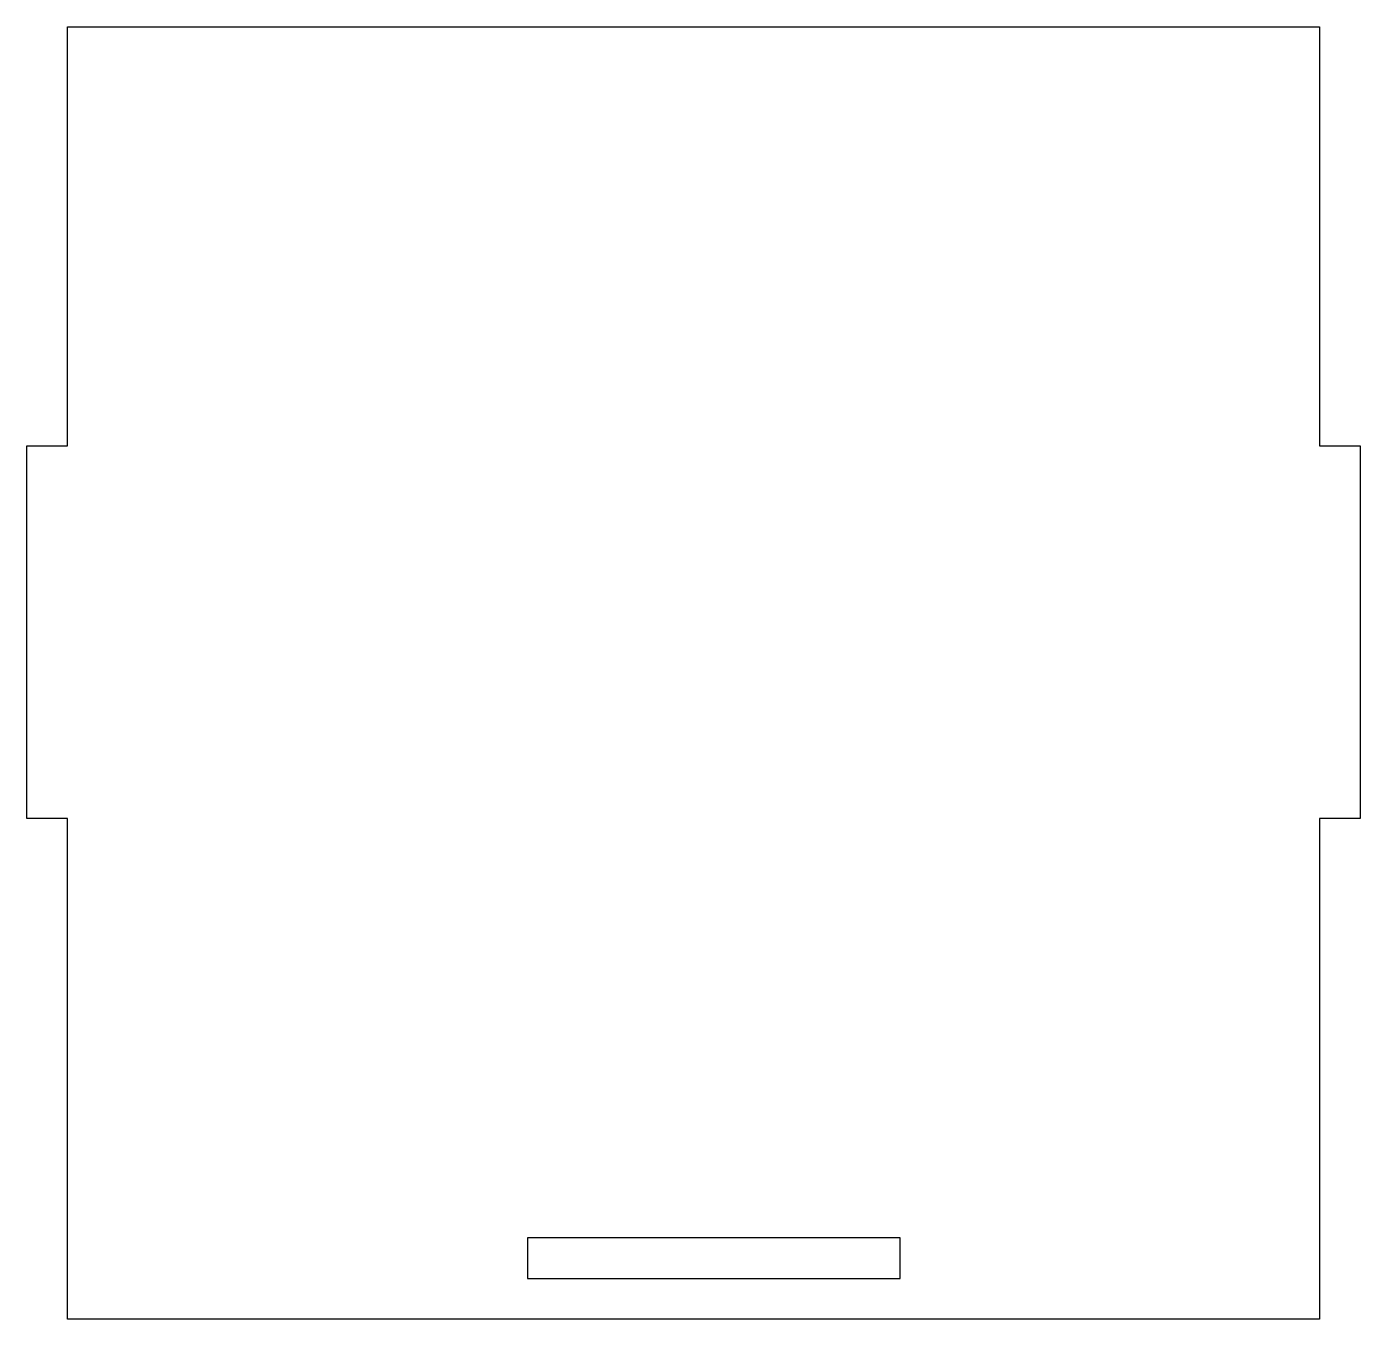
# Model space of a CAD drawing. Header units: inches. Extents: x -37.4 to -23.1, y 20.4 to 34.2.
import ezdxf

# ---------------------------------------------------------------- set-up
doc = ezdxf.new("R2010")
doc.units = ezdxf.units.IN
doc.layers.get('0').update_dxf_attribs({"linetype": 'CONTINUOUS'})

msp = doc.modelspace()

# ---------------------------------------------------------------- linework, layer by layer
for points in [[(-23.5625, 34.25), (-23.5625, 29.75), (-23.125, 29.75), (-23.125, 25.75), (-23.5625, 25.75), (-23.5625, 20.375), (-37, 20.375), (-37, 25.75), (-37.4375, 25.75), (-37.4375, 29.75), (-37, 29.75), (-37, 34.25)], [(-32.0625, 20.8125), (-28.0625, 20.8125), (-28.0625, 21.25), (-32.0625, 21.25)]]:
    msp.add_lwpolyline(points, close=True)

doc.saveas('drawing.dxf')
